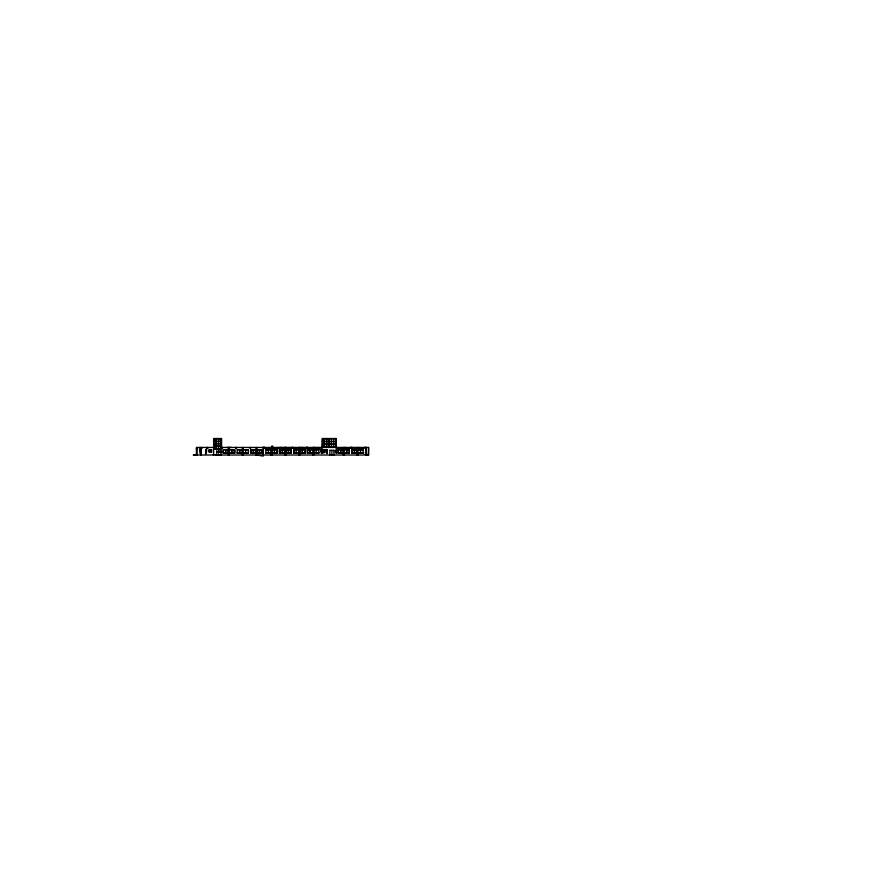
<?xml version="1.0" encoding="UTF-8"?>
<svg xmlns="http://www.w3.org/2000/svg" width="886" height="886" viewBox="0 0 886 886"><rect width="100%" height="100%" fill="white"/><g stroke="black" fill="none" stroke-linecap="round" stroke-linejoin="round"><path stroke-width="0.66" stroke-dasharray="4.43 3.32" d="M199.405 449.689L199.206 454.44M319.126 449.667L321.64 449.667L321.64 453.156M322.161 449.689L324.498 449.689L324.498 451.882M327.133 449.689L324.819 449.689L324.819 452.912M321.662 449.955L328.385 449.955M336.381 449.955L336.326 453.078M321.662 450.365L328.451 450.365M222.164 450.775L217.945 450.775L217.945 454.44M217.956 451.184L222.164 451.184M217.967 451.583L222.153 451.583M321.917 451.882L328.296 451.882M334.199 451.816L336.06 451.816M217.978 451.993L222.153 451.993M321.806 451.993L329.182 452.115M334.199 451.938L336.06 451.938M217.978 452.403L222.142 452.403M217.989 452.812L222.131 452.812M336.636 449.778L336.636 453.278M336.591 448.77L336.58 454.208M336.237 449.124L336.06 454.208M335.739 449.778L335.739 452.403M335.639 449.9L335.661 453.3M327.222 449.556L327.222 454.208M327.167 449.556L327.167 454.44M326.901 449.689L326.901 452.912M326.469 449.7L326.458 454.44M326.314 449.545L326.314 453.211M326.203 449.202L326.203 451.882M325.007 449.556L325.007 452.115M324.774 449.556L324.619 452.901M324.121 449.202L324.121 451.882M323.999 449.202L323.999 454.319M322.914 449.545L322.914 454.208M322.737 449.124L322.737 453.278M322.238 449.291L322.238 452.724M322.039 447.452L322.15 453.278M321.917 449.202L321.917 454.319M321.673 449.313L321.684 453.278M321.441 449.778L321.441 453.278M321.197 449.778L321.197 453.278M320.931 449.778L320.976 453.278M320.234 447.452L320.245 453.278M218.321 450.775L218.333 453.278M218.133 450.952L218.133 453.278M217.746 450.952L217.746 453.278M216.605 450.465L216.605 453.111M216.439 450.764L216.439 454.44M206.881 447.452L206.859 454.208M206.671 454.44L206.759 447.452L206.637 454.208M206.039 449.08L205.984 454.44M205.497 449.545L205.375 454.44M205.319 449.545L205.375 454.44M199.295 447.452L199.328 454.44M205.751 454.44L205.762 449.545L205.696 454.44"/><path stroke-width="1.33" d="M196.559 449.113L197.379 449.047M196.57 448.549L197.379 448.46C196.448 447.818 196.891 447.164 196.559 449.324L197.379 449.324M263.109 447.452L263.109 448.039L263.098 447.452M196.559 449.246L196.559 448.36M196.559 448.792L197.379 448.825L196.559 448.759L196.57 447.917M209.052 451.882L211.389 451.65L209.052 451.882L209.063 449.667L211.389 449.667L211.377 451.882M223.206 453.156L234.38 453.156L223.206 453.156L223.206 449.667L228.333 449.667M237.171 453.156L242.299 452.923L242.299 449.667L237.171 449.667L237.171 453.156L248.346 452.923L243.218 453.156M250.893 453.156L262.068 453.156L250.893 453.156L250.904 449.667L256.021 449.667M265.922 453.156L277.085 453.156L265.922 453.156L265.922 448.039L271.05 448.039M279.876 453.156L291.051 453.156L279.876 453.156L279.876 448.039L285.004 448.039M293.775 453.156L304.939 453.156L293.775 453.156L293.787 448.039L298.903 448.039M307.663 453.156L318.838 452.923L307.663 453.156L307.675 447.452M343.303 453.156L338.186 453.156L349.361 452.923L344.233 453.156M351.986 453.156L363.16 452.923L351.986 453.156L351.941 447.452M196.637 454.44L193.259 455.016L368.654 455.016M215.841 455.016L220.625 454.573M336.06 438.736L322.426 438.736L322.426 447.053L335.572 447.053L335.572 438.736M213.88 441.35L220.858 441.35M322.426 441.461L328.817 441.483M329.171 441.582L335.572 441.461M213.88 443.786L220.858 443.676M322.426 444.263L335.572 444.263M322.426 444.373L328.817 444.373M329.171 444.373L335.572 444.373M322.426 447.164L328.817 447.164M329.171 447.164L335.572 447.164M214.224 447.452L196.448 447.452L196.448 455.016M269.355 447.618L271.57 447.618M278.968 447.574L283.542 447.574M283.775 447.574L286.145 447.574M286.377 447.574L288.36 448.039M288.592 447.574L292.247 447.574M301.849 447.574L303.211 447.574M303.444 447.574L305.426 447.574M305.659 447.574L307.276 447.452M313.644 447.574L316.922 447.574M317.144 447.574L318.894 447.574M319.126 447.574L321.64 448.039M271.969 448.039L277.096 448.039L277.085 453.156M285.934 448.039L291.062 448.039L291.051 453.156M299.822 448.039L304.95 448.039L304.939 453.156M307.663 448.039L312.791 448.039M313.71 448.039L318.838 448.039M338.109 448.039L343.314 448.039M344.233 448.039L349.361 448.039L349.35 453.156M351.986 448.039L357.113 448.039M358.033 448.039L363.16 448.039L363.149 453.156M366.018 448.039L365.021 447.452M196.57 448.15L197.39 448.172M266.044 448.15L270.928 448.15M298.781 448.15L293.897 448.15L293.897 449.545M307.785 448.15L312.669 448.15M313.832 448.15L318.727 448.15M344.366 448.15L349.25 448.15L349.25 449.545M352.107 448.15L357.003 448.15M358.154 448.15L363.05 448.15M213.637 449.202L221.09 449.202M229.252 449.667L234.391 449.667L234.38 453.156M243.218 449.667L248.346 449.667L248.335 453.156M256.94 449.667L262.079 449.667L262.068 453.156M265.933 449.667L271.05 449.667M271.98 449.667L277.096 449.667M279.887 449.667L285.004 449.667M285.934 449.667L291.062 449.667M293.775 449.667L298.903 449.667M299.833 449.667L304.95 449.667M307.675 449.667L312.791 449.667M313.722 449.667L318.838 449.667M338.197 449.667L343.314 449.667M344.244 449.667L349.361 449.667M351.997 449.667L357.113 449.667M358.044 449.667L363.16 449.667M237.293 449.778L242.177 449.778M243.34 449.778L248.235 449.778M266.044 449.778L270.928 449.778M298.781 449.778L293.897 449.778L293.897 452.812L298.781 452.812M307.785 449.778L312.669 449.778M318.727 449.778L313.832 449.778L313.832 452.812L318.727 452.812M344.366 449.778L349.25 449.778L349.25 452.812L344.366 452.812M352.107 449.778L357.003 449.778M358.154 449.778L363.05 449.778M329.791 450.332L333.989 450.332M237.293 452.812L242.177 452.812M243.34 452.812L248.235 452.812M266.044 452.812L270.928 452.812M307.785 452.812L312.669 452.812M352.107 452.812L357.003 452.812M358.154 452.812L363.05 452.812M365.885 453.156L365.154 452.945M212.972 454.44L213.615 454.44M365.209 454.44L367.491 454.44L367.491 455.016M263.208 456.135L256.995 455.016L256.94 447.452M368.565 455.016L368.654 447.452L221.013 447.452L221.013 455.016M368.51 447.452L368.421 455.016M366.339 448.039L366.339 447.452L366.25 455.016M366.029 447.452L366.029 455.016M365.951 447.452L365.962 455.016M365.597 447.452L365.763 455.016M365.53 447.452L365.597 448.039M365.409 447.452L365.331 448.039M365.154 447.452L365.209 448.039M363.913 447.452L363.913 448.039M360.491 449.667L360.491 452.923M358.808 447.452L358.797 448.039M358.033 447.452L358.033 455.016M357.866 447.452L357.866 448.039M354.555 449.778L354.555 452.812M354.433 449.667L354.433 452.923M352.75 447.452L352.75 448.039M351.831 453.278L351.764 447.452L351.709 448.039M351.498 447.452L351.498 448.039M351.288 447.452L351.288 448.039M351.055 447.452L351.077 448.039M350.889 447.452L350.856 448.039M350.114 447.452L350.114 448.039M346.803 449.778L346.803 452.812M346.692 449.667L346.692 452.923M345.961 447.452L345.961 448.039M345.839 447.452L345.839 448.039M345.008 447.452L345.008 448.039M344.233 447.452L344.233 455.016M344.078 447.452L344.078 448.039M343.303 447.452L343.303 455.016M343.203 449.545L343.203 448.15L338.308 448.15L338.319 449.545M341.774 447.452L341.774 448.039M340.756 449.778L340.756 452.812M340.645 449.667L340.634 452.923M338.109 447.452L338.109 453.156M336.702 447.452L336.702 448.039M336.237 447.795L336.237 438.504L322.249 438.504L322.249 447.862M335.739 438.504L335.739 447.862M333.867 450.332L333.978 455.016M333.535 438.736L333.645 447.053M331.885 450.332L331.896 455.016M331.32 438.736L331.397 447.12M329.913 450.332L329.802 455.016M329.171 438.736L329.06 447.12M328.939 444.296L328.939 447.12M328.817 438.736L328.817 447.053M326.668 438.736L326.668 447.053M326.557 438.736L326.602 447.12M324.453 438.736L324.464 447.053M324.342 438.736L324.342 447.053M322.914 438.736L322.914 446.699M322.737 438.504L322.737 446.466M321.806 446.289L321.751 448.039M318.838 447.452L318.827 453.156M316.158 449.667L316.158 452.923M314.475 447.452L314.475 448.039M314.098 447.452L314.098 448.039M313.91 447.452L313.832 449.545M313.71 447.452L313.71 455.016M312.78 447.452L312.78 455.016M310.233 449.778L310.233 452.812M310.111 449.667L310.111 452.923M307.088 447.452L307.088 453.211M306.899 447.452L306.91 448.039M306.368 447.452L306.467 448.039M304.828 449.545L304.828 448.15L299.944 448.15L299.944 449.545M302.392 449.778L302.392 452.812M302.27 449.667L302.27 452.923M302.037 447.452L302.037 448.039M301.827 447.452L301.827 448.039M300.587 447.452L300.587 448.039M299.811 447.452L299.822 455.016M299.656 447.452L299.656 448.039M299.39 447.452L299.435 453.278M299.202 447.452L299.202 453.278M298.881 447.452L298.892 455.016M296.223 449.667L296.223 452.923M295.16 447.452L295.16 448.039M292.989 447.452L292.989 448.039M292.712 447.452L292.757 448.039M292.502 447.452L292.502 448.039M292.358 447.452L292.358 448.039M292.291 447.452L292.247 448.039M290.94 449.545L290.94 448.15L286.056 448.15L286.056 449.545M288.471 447.452L288.592 448.039M288.504 449.778L288.504 452.812M288.382 449.667L288.382 452.923M286.699 447.452L286.699 448.039M285.923 447.452L285.934 455.016M285.768 447.452L285.768 448.039M285.657 447.452L285.657 453.156M285.48 447.452L285.48 453.156M285.004 447.452L285.004 455.016M284.893 449.545L284.893 448.15L280.009 448.15L280.009 449.545M282.446 449.778L282.446 452.812M282.335 449.667L282.335 452.923M281.183 447.452L281.183 448.039M281.006 447.452L281.006 448.039M278.769 447.452L278.769 448.039M277.728 447.452L277.728 453.278M276.986 449.545L276.986 448.15L272.091 448.15L272.091 449.545M274.416 449.667L274.416 452.923M272.733 448.039L272.733 446.057L271.803 446.057L271.803 448.039M271.969 447.452L271.969 455.016M271.57 447.452L271.614 453.278M271.382 447.452L271.382 453.278M271.038 447.452L271.038 455.016M269.355 447.452L269.355 448.039M268.369 449.667L268.369 452.923M264.98 447.452L264.98 448.039M264.704 447.452L264.626 448.039M264.493 447.452L264.537 448.039M264.261 448.039L264.261 447.452L264.117 448.039M263.973 447.452L263.973 448.039M263.74 447.452L263.74 448.039M263.541 447.452L263.541 448.039M263.419 447.452L263.363 455.016M263.308 447.452L263.33 448.039M259.509 449.778L259.52 452.812M259.399 449.667L259.399 452.923M256.01 447.452L256.01 455.016M253.462 449.778L253.462 452.812M253.352 449.667L253.352 452.923M250.649 447.452L250.649 448.039M250.55 447.452L250.55 448.039M250.561 449.778L250.561 453.278M249.597 447.452L249.498 448.039M245.677 449.667L245.677 452.923M243.218 447.452L243.218 455.016M242.288 447.452L242.288 455.016M239.741 449.778L239.741 452.812M239.619 449.667L239.619 452.923M236.584 447.452L236.684 448.039M236.274 447.474L236.274 448.039M236.03 447.474L236.03 448.039M235.632 447.452L235.532 448.039M235.045 449.778L235.045 453.278M231.833 449.778L231.822 452.812M231.711 449.667L231.711 452.923M231.578 447.452L229.374 447.452M229.252 447.452L229.252 455.016M229.142 447.452L226.927 447.452M228.322 447.452L228.322 455.016M225.775 449.778L225.775 452.812M225.664 449.667L225.664 452.923M222.452 447.452L222.452 448.039M222.231 447.452L222.231 448.039M221.589 448.039L221.589 438.504L213.648 438.504L213.637 455.016M221.356 446.123L221.356 438.736L213.88 438.736L213.88 448.969L220.858 448.969L220.858 438.736M221.09 438.504L221.09 447.862M218.598 438.736L218.587 448.969M218.477 438.736L218.477 448.969M216.262 438.736L216.262 448.969M216.151 438.736L216.151 448.969M211.699 449.778L211.699 452.115M207.9 447.452L207.9 448.039M207.678 447.452L207.712 448.039M202.285 447.452L202.285 448.039M201.056 447.452L201.056 455.016M200.856 447.452L200.856 455.016M199.405 447.452L199.295 448.039M196.703 455.138L196.725 447.452L196.637 455.016M307.42 447.452L307.42 448.039L307.52 447.452M357.113 452.923L357.102 455.016L357.102 447.452L357.113 452.923M220.858 446.123L213.88 446.123L220.858 446.234M228.223 449.778L223.338 449.778L223.338 452.812L228.223 452.812L228.223 449.778M234.269 449.778L229.385 449.778L229.385 452.812L234.269 452.812L234.269 449.778M255.91 449.778L251.026 449.778L251.026 452.812L255.91 452.812L255.91 449.778M261.957 449.778L257.073 449.778L257.073 452.812L261.957 452.812L261.957 449.778M276.986 449.778L272.091 449.778L272.102 452.812L276.986 452.812L276.986 449.778M284.893 449.778L280.009 449.778L280.009 452.812L284.893 452.812L284.893 449.778M290.94 449.778L286.056 449.778L286.056 452.812L290.94 452.812L290.94 449.778M304.828 449.778L299.944 449.778L299.944 452.812L304.828 452.812L304.828 449.778M343.203 449.778L338.308 449.778L338.319 452.812L343.203 452.812L343.203 449.778M211.211 449.9L209.229 449.9L209.24 451.417L211.211 451.417L211.211 449.9M206.881 448.039L206.881 447.452L206.77 448.039"/></g></svg>
